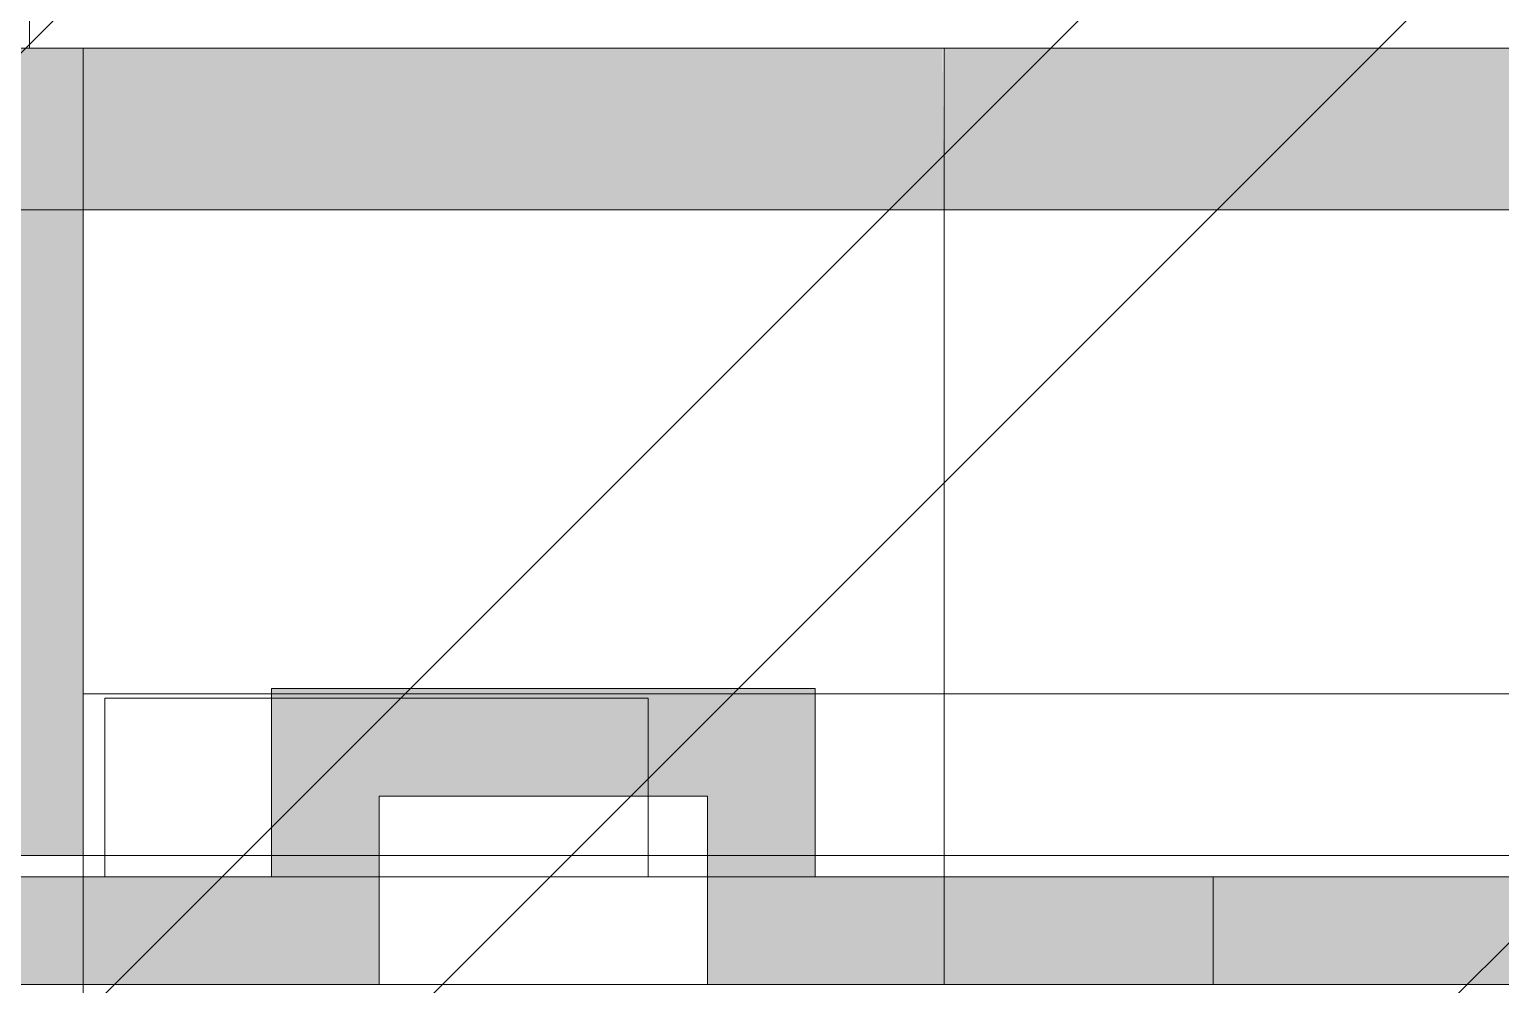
# Model space of a CAD drawing. Header units: millimetres. Extents: x -57519 to 497916, y -349472 to 446842.
# Drawn here: x 316190 to 318924, y 29867 to 31642 of the extents above; entities that cross this region are included whole.
import ezdxf

# ---------------------------------------------------------------- set-up
doc = ezdxf.new("R2010")
doc.units = ezdxf.units.MM
for name, color, linetype, lineweight in [('A-DETL-GENF', 92, 'Continuous', 5), ('A-FLOR', 192, 'Continuous', 5), ('A-WALL', 113, 'Continuous', 20), ('A-WALL-PATT', 111, 'Continuous', 20), ('S-COLS', 52, 'Continuous', 20)]:
    doc.layers.add(name, color=color, linetype=linetype, lineweight=lineweight)

msp = doc.modelspace()

# ---------------------------------------------------------------- hatches: boundary and pattern name
at = {"layer": 'A-DETL-GENF'}
h = msp.add_hatch(dxfattribs=at)
h.set_pattern_fill('FP_40', color=250, style=0, pattern_type=2)
h.set_pattern_definition([(45, (248763.4, 0), (-1257.236, 1257.236), []), (45, (248763.4, 1905), (-1257.236, 1257.236), [])])
h.paths.add_polyline_path([(325750.1, -8642.5), (328562.7, -8642.5), (328562.7, 4657.5), (341312.7, 4657.5), (341312.7, 30557.5), (342712.7, 30557.5), (342712.7, 48907.7), (339962.7, 48907.7), (339962.7, 52157.5), (338962.7, 52157.5), (338962.7, 53757.5), (297512.7, 53757.5), (297512.7, 52247.5), (286277.7, 52247.5), (286277.7, 34407.5), (285902.7, 34407.5), (285902.7, 7407.5), (286277.7, 7407.5), (286277.7, -2267.5), (315555.2, -2267.5), (315555.2, -8642.5), (321257.1, -8642.5)], flags=0)
at = {"layer": 'A-WALL-PATT', "lineweight": 5, "transparency": 33554432}
h = msp.add_hatch(color=253, dxfattribs=at)
h.paths.add_polyline_path([(316290.2, 31307.5), (317890.2, 31307.5), (317887.3, 31607.5), (316290.2, 31607.5)], flags=0)
h.paths.add_polyline_path([(315079.1, 31307.5), (315490.2, 31307.5), (315490.2, 31607.5), (313890.2, 31607.5), (313890.2, 31307.5), (314517.5, 31307.5)], flags=0)
at = {"layer": 'A-WALL-PATT', "lineweight": 5, "transparency": 33554560}
for points in [[(320133.8, 31307.5), (322702.7, 31307.5), (322702.7, 31607.5), (317890.2, 31607.5), (317890.2, 31307.5), (319572.2, 31307.5)], [(316764, 30067.5), (316840.2, 30067.5), (316840.2, 30417.5), (316640.2, 30417.5), (316640.2, 30067.5)], [(317450.2, 30217.5), (317450.2, 30417.5), (316840.2, 30417.5), (316840.2, 30217.5)], [(317650.2, 30067.5), (317650.2, 30417.5), (317450.2, 30417.5), (317450.2, 30067.5)]]:
    msp.add_hatch(color=253, dxfattribs=at).paths.add_polyline_path(points, flags=0)
h = msp.add_hatch(color=253, dxfattribs=at)
h.paths.add_polyline_path([(312271, 29867.5), (316840.2, 29867.5), (316840.2, 30067.5), (311752.7, 30067.5), (311752.7, 29867.5)], flags=0)
h.paths.add_polyline_path([(323912.7, 29867.5), (323912.7, 30067.5), (323707.7, 30067.5), (323712.7, 29867.5), (323784.4, 29867.5)], flags=0)
h.paths.add_polyline_path([(317450.2, 29867.5), (322757.7, 29867.5), (322757.7, 30067.5), (317450.2, 30067.5)], flags=0)
at = {"layer": 'S-COLS', "transparency": 33554432}
msp.add_hatch(color=9, dxfattribs=at).paths.add_polyline_path([(315490.2, 30107.5), (316290.2, 30107.5), (316290.2, 31607.5), (315490.2, 31607.5), (315490.2, 30671.5)], flags=0)

# ---------------------------------------------------------------- linework, layer by layer
at = {"layer": 'A-FLOR'}
for p, q in [((316190.2, 33732.5), (316190.2, 31607.5)), ((301552.7, 31607.5), (317887.3, 31607.5)), ((315490.2, 31607.5), (316190.2, 31607.5)), ((315640.8, 31607.5), (316290.2, 31607.5)), ((316290.2, 31607.5), (316190.2, 31607.5)), ((317887.3, 31607.5), (316290.2, 31607.5)), ((323952.7, 31607.5), (317890.2, 31607.5)), ((317890.2, 31607.5), (325452.7, 31607.5)), ((316290.2, 31307.5), (315490.2, 31307.5)), ((316290.2, 31307.5), (317887.3, 31307.5)), ((317890.2, 31307.5), (323952.7, 31307.5)), ((322761.5, 30407.5), (316290.2, 30407.5)), ((316290.2, 30407.5), (316290.2, 30107.5)), ((317340.2, 30399.5), (316330.2, 30399.5)), ((316330.2, 30399.5), (316330.2, 30067.5)), ((317340.2, 30067.5), (317340.2, 30399.5)), ((316290.2, 30107.5), (315490.2, 30107.5)), ((316290.2, 30082.7), (316290.2, 30107.5)), ((316290.2, 30067.5), (316290.2, 30107.5)), ((316290.2, 30107.5), (322758.2, 30107.5)), ((316330.2, 30067.5), (298912.7, 30067.5)), ((316290.2, 28132.5), (316290.2, 30067.5)), ((317340.2, 30067.5), (322757.7, 30067.5))]:
    msp.add_line(p, q, dxfattribs=at)
at = {"layer": 'A-FLOR', "color": 254}
msp.add_line((317890.2, 31607.5), (317890.2, 29867.5), dxfattribs=at)
at = {"layer": 'A-WALL', "color": 254, "lineweight": 5}
msp.add_line((316290.2, 31307.5), (316290.2, 31607.5), dxfattribs=at)
at = {"layer": 'A-WALL', "color": 53}
for p, q in [((317890.2, 31607.5), (316290.2, 31607.5)), ((316290.2, 31307.5), (317890.2, 31307.5))]:
    msp.add_line(p, q, dxfattribs=at)
at = {"layer": 'A-WALL', "lineweight": 5}
for p, q in [((322702.7, 31607.5), (317890.2, 31607.5)), ((317890.2, 31307.5), (322702.7, 31307.5)), ((316640.2, 30417.5), (316640.2, 30067.5)), ((317650.2, 30417.5), (316640.2, 30417.5)), ((317650.2, 30067.5), (317650.2, 30417.5)), ((316840.2, 29867.5), (316840.2, 30217.5)), ((316840.2, 30217.5), (317450.2, 30217.5)), ((317450.2, 30217.5), (317450.2, 29867.5)), ((307477.7, 30067.5), (317650.2, 30067.5)), ((323912.7, 30067.5), (316290.2, 30067.5)), ((319990.2, 30067.5), (318390.2, 30067.5)), ((318390.2, 29867.5), (318390.2, 30067.5)), ((307477.7, 29867.5), (323912.7, 29867.5))]:
    msp.add_line(p, q, dxfattribs=at)
at = {"layer": 'S-COLS', "color": 53}
for p, q in [((316290.2, 31607.5), (315490.2, 31607.5)), ((316290.2, 30107.5), (316290.2, 31307.5)), ((315490.2, 30107.5), (316290.2, 30107.5))]:
    msp.add_line(p, q, dxfattribs=at)
at = {"layer": 'S-COLS', "color": 253, "lineweight": 5}
for p, q in [((316290.2, 31607.5), (316290.2, 31307.5)), ((316290.2, 31307.5), (316290.2, 30107.5)), ((316290.2, 30107.5), (315490.2, 30107.5))]:
    msp.add_line(p, q, dxfattribs=at)

doc.saveas('drawing.dxf')
